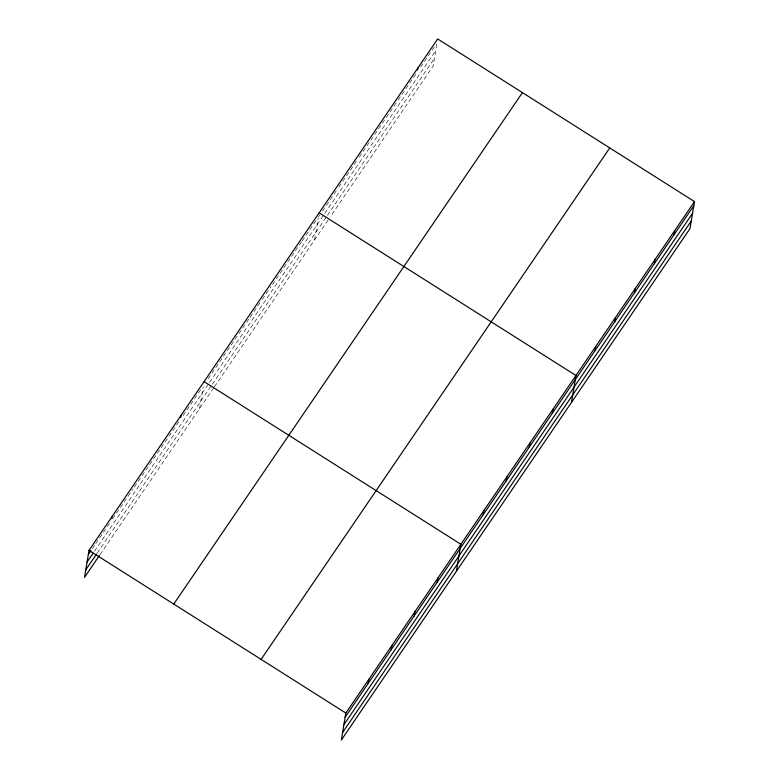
<?xml version="1.0" encoding="UTF-8"?>
<svg xmlns="http://www.w3.org/2000/svg" width="779" height="779" viewBox="0 0 779 779"><rect width="100%" height="100%" fill="white"/><g stroke="black" fill="none" stroke-linecap="round" stroke-linejoin="round"><path stroke-width="0.58" stroke-dasharray="3.9 2.92" d="M199.551 408.615L203.192 386.861M314.619 239.835L318.251 218.081M436.805 44.189L433.163 65.942L330.286 216.854M92.38 548.601L95.087 544.638M95.759 543.645L110.647 521.794M112.682 518.824L132.985 489.037M134.339 487.05L179.686 420.533M183.075 415.567L202.024 387.767M208.11 378.828L246.018 323.236M246.69 322.243L248.725 319.263M250.078 317.277L261.578 300.402M262.26 299.409L271.053 286.497M272.407 284.51L301.512 241.821M302.194 240.828L317.082 218.987M318.436 217L319.799 215.004M322.525 211.002L337.511 189.015M338.875 187.018L357.951 159.033M359.314 157.037L396.784 102.068M398.147 100.072L417.223 72.087M420.631 67.091L435.617 45.104M94.502 551.172L208.879 383.385M209.561 382.392L435.724 50.645M97.258 552.983L211.645 385.196M212.326 384.203L326.771 216.309M327.453 215.316L434.419 58.406M100.063 554.56L213.767 387.767M214.449 386.774L329.605 217.847"/><path stroke-width="1.17" d="M694.508 201.605L345.837 713.058L341.319 740.05L689.99 228.598L694.508 201.605L437.681 38.95L89.01 550.402L84.492 577.395L99.381 555.554M111.679 518.726L112.02 516.643M180.709 417.456L181.059 415.382M417.573 70.013L417.924 67.929M368.155 683.465L368.857 679.307M391.165 649.705L391.866 645.548M414.185 615.946L414.876 611.788M437.194 582.195L437.886 578.037M456.387 571.27L460.895 544.278L204.069 381.622M483.214 514.685L483.915 510.527M506.223 480.925L506.925 476.767M529.243 447.165L529.934 443.008M552.253 413.415L552.944 409.257M571.445 402.49L575.963 375.497L319.127 212.842M595.02 350.677L595.721 346.519M614.777 321.698L615.478 317.53M634.534 292.709L635.236 288.551M654.292 263.73L654.993 259.573M674.049 234.742L674.75 230.584M88.319 554.56L91.026 550.587M87.053 562.097L93.149 553.158M85.758 569.858L96.586 553.976M173.766 604.076L522.427 92.623M261.092 659.385L609.753 147.932M345.146 717.216L693.807 205.763M343.88 724.752L692.55 213.3M342.585 732.513L691.246 221.061M89.01 550.402L345.837 713.058"/></g></svg>
